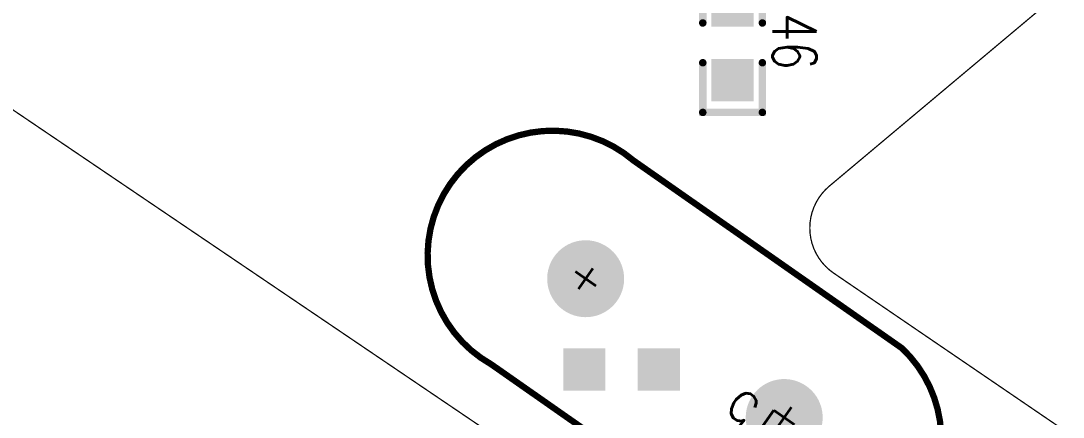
# Model space of a CAD drawing. Extents: x -79 to 36, y -58 to 47.
# Drawn here: x -0.1 to 20.88, y 11.01 to 18.99 of the extents above; entities that cross this region are included whole.
import ezdxf

# ---------------------------------------------------------------- set-up
doc = ezdxf.new("R2010")
doc.units = 0
doc.header["$MEASUREMENT"] = 0
doc.layers.get('0').update_dxf_attribs({"linetype": 'CONTINUOUS'})
for name, color, linetype in [('BOARD_OUTLINE_00', 254, 'CONTINUOUS'), ('DRIL_PLTE_THRU_01', 5, 'CONTINUOUS'), ('DRIL_SYMBOL', 254, 'CONTINUOUS'), ('PADS_INNER', 186, 'CONTINUOUS'), ('PADS_TOP', 186, 'CONTINUOUS'), ('PADS_XR_21', 176, 'CONTINUOUS'), ('PART_NAME_01', 254, 'CONTINUOUS'), ('PART_NAME_26', 2, 'CONTINUOUS'), ('PART_TOP_2DLINE_01', 254, 'CONTINUOUS'), ('PART_TOP_2DLINE_26', 2, 'CONTINUOUS')]:
    doc.layers.add(name, color=color, linetype=linetype)
doc.styles.add('W0$127', font='simplex', dxfattribs={"width": 0.75})

# ---------------------------------------------------------------- blocks, each defined once
blk = doc.blocks.new('BOARD_354')
at = {"layer": 'BOARD_OUTLINE_00', "const_width": 0.0254}
blk.add_lwpolyline([(0, 0, -0.345792), (0.091, -1.356), (-7.655, -12.712, -0.342864), (-8.94, -13.126), (-17.417, -10.04, 0.397948), (3.974, -53.9), (7.976, -41.585, -0.500217), (9.642, -41.016), (22.929, -50.08, -0.202089), (23.393, -50.797), (24.189, -55.314, 0.397948), (51.476, -14.856), (46.682, -15.877, -0.204816), (45.833, -15.71), (32.713, -6.76, -0.496948), (32.626, -5.009), (42.594, 3.355, 0.397948), (-6.086, 6.759)], format="xyb", close=True, dxfattribs=at)
blk = doc.blocks.new('PART_BODY_TOP_8')
at = {"layer": 'PART_TOP_2DLINE_01', "const_width": 0.0254}
blk.add_lwpolyline([(18, -8.5), (-18, -8.5)], dxfattribs=at)
blk = doc.blocks.new('SYM_TOP_8')
blk.add_blockref('PART_BODY_TOP_8', (0, 0))
blk = doc.blocks.new('PART_TOP_4')
blk.add_blockref('SYM_TOP_8', (0, 0))
blk = doc.blocks.new('DRIL_HOLE_0')
blk.add_lwpolyline([(0, 0, 1), (0, 0, 1)], format="xyb", close=True)
blk = doc.blocks.new('PAD_22')
at = {"const_width": 0.85}
blk.add_lwpolyline([(-0.425, 0), (0.425, 0)], dxfattribs=at)
blk = doc.blocks.new('PAD_3')
blk.add_lwpolyline([(0, 0, 1), (0, 0, 1)], format="xyb", close=True)
blk = doc.blocks.new('STK_BOT_7')
at = {"layer": 'DRIL_PLTE_THRU_01'}
blk.add_blockref('DRIL_HOLE_0', (0, 0), dxfattribs=at)
at = {"layer": 'PADS_INNER'}
blk.add_blockref('PAD_3', (0, 0), dxfattribs=at)
at = {"layer": 'PADS_TOP'}
blk.add_blockref('PAD_3', (0, 0), dxfattribs=at)
at = {"layer": 'PADS_XR_21'}
blk.add_blockref('PAD_22', (0, 0), dxfattribs=at)
blk = doc.blocks.new('SYM_BOT_25')
for p in [(-0.75, 0), (0.75, 0)]:
    blk.add_blockref('STK_BOT_7', p)
blk = doc.blocks.new('PART_BOT_55')
blk.add_blockref('SYM_BOT_25', (0, 0))
blk = doc.blocks.new('SMOOTH_0$127')
at = {"const_width": 0.0635}
blk.add_lwpolyline([(-0.03175, 0, 1), (0.03175, 0, 1)], format="xyb", close=True, dxfattribs=at)
blk = doc.blocks.new('PART_BODY_TOP_35')
at = {"layer": 'PART_TOP_2DLINE_26', "const_width": 0.127}
blk.add_lwpolyline([(-1.143, 2.5019), (5.4483, 2.5019, -1.1018798), (5.4483, -2.5019), (-1.143, -2.5019, -0.8631768)], format="xyb", close=True, dxfattribs=at)
at = {"layer": 'PART_TOP_2DLINE_26'}
for p in [(-1.143, 2.5019), (5.4483, 2.5019), (-1.143, -2.5019), (5.4483, -2.5019)]:
    blk.add_blockref('SMOOTH_0$127', p, dxfattribs=at)
blk = doc.blocks.new('DRIL_SYMBOL_0$7874')
at = {"layer": 'DRIL_SYMBOL', "const_width": 0.0508}
for points in [[(0, -0.254), (0, 0.254)], [(-0.254, 0), (0.254, 0)]]:
    blk.add_lwpolyline(points, dxfattribs=at)
blk = doc.blocks.new('DRIL_HOLE_0$7874')
at = {"const_width": 0.3937}
blk.add_lwpolyline([(-0.19685, 0, 1), (0.19685, 0, 1)], format="xyb", close=True, dxfattribs=at)
blk.add_blockref('DRIL_SYMBOL_0$7874', (0, 0))
blk = doc.blocks.new('PAD_30')
at = {"const_width": 0.6985}
blk.add_lwpolyline([(0, -0.34925, 1), (0, 0.34925, 1)], format="xyb", close=True, dxfattribs=at)
blk = doc.blocks.new('PAD_31')
at = {"const_width": 0.7747}
blk.add_lwpolyline([(0, -0.38735, 1), (0, 0.38735, 1)], format="xyb", close=True, dxfattribs=at)
blk = doc.blocks.new('STK_TOP_46')
at = {"layer": 'DRIL_PLTE_THRU_01'}
blk.add_blockref('DRIL_HOLE_0$7874', (0, 0), dxfattribs=at)
at = {"layer": 'PADS_INNER'}
blk.add_blockref('PAD_30', (0, 0), dxfattribs=at)
at = {"layer": 'PADS_TOP'}
blk.add_blockref('PAD_30', (0, 0), dxfattribs=at)
at = {"layer": 'PADS_XR_21'}
blk.add_blockref('PAD_31', (0, 0), dxfattribs=at)
blk = doc.blocks.new('SYM_TOP_35')
for name, p in [('PART_BODY_TOP_35', (0, 0)), ('STK_TOP_46', (0, 0)), ('STK_TOP_46', (4.8768, 0))]:
    blk.add_blockref(name, p)
blk = doc.blocks.new('PART_TOP_70')
blk.add_blockref('SYM_TOP_35', (0, 0))
at = {"layer": 'PART_NAME_26', "style": 'W0$127', "width": 0.75}
blk.add_text('Y5', height=0.889, dxfattribs=at).set_placement((0, 0))
blk = doc.blocks.new('SMOOTH_0$15011')
at = {"const_width": 0.0751}
blk.add_lwpolyline([(-0.038, 0, 1), (0.038, 0, 1)], format="xyb", close=True, dxfattribs=at)
blk = doc.blocks.new('PART_BODY_TOP_25')
at = {"layer": 'PART_TOP_2DLINE_01', "const_width": 0.15}
for points in [[(-0.4, 0.6), (-1.4, 0.6), (-1.4, -0.6), (-0.4, -0.6)], [(0.4, -0.6), (1.4, -0.6), (1.4, 0.6), (0.4, 0.6)]]:
    blk.add_lwpolyline(points, dxfattribs=at)
at = {"layer": 'PART_TOP_2DLINE_01'}
for p in [(-1.4, 0.6), (-0.4, 0.6), (0.4, 0.6), (1.4, 0.6), (-1.4, -0.6), (-0.4, -0.6), (0.4, -0.6), (1.4, -0.6)]:
    blk.add_blockref('SMOOTH_0$15011', p, dxfattribs=at)
blk = doc.blocks.new('PAD_23')
at = {"const_width": 0.8}
blk.add_lwpolyline([(-0.4, 0), (0.4, 0)], dxfattribs=at)
blk = doc.blocks.new('STK_TOP_7')
at = {"layer": 'DRIL_PLTE_THRU_01'}
blk.add_blockref('DRIL_HOLE_0', (0, 0), dxfattribs=at)
at = {"layer": 'PADS_INNER'}
blk.add_blockref('PAD_3', (0, 0), dxfattribs=at)
at = {"layer": 'PADS_TOP'}
blk.add_blockref('PAD_23', (0, 0), dxfattribs=at)
at = {"layer": 'PADS_XR_21'}
blk.add_blockref('PAD_22', (0, 0), dxfattribs=at)
blk = doc.blocks.new('SYM_TOP_25')
for name, p in [('PART_BODY_TOP_25', (0, 0)), ('STK_TOP_7', (-0.75, 0)), ('STK_TOP_7', (0.75, 0))]:
    blk.add_blockref(name, p)
blk = doc.blocks.new('PART_TOP_106')
blk.add_blockref('SYM_TOP_25', (0, 0))
at = {"layer": 'PART_NAME_01', "style": 'W0$127', "width": 0.75}
blk.add_text('R46', height=0.889, dxfattribs=at).set_placement((-1.2, 0.8))

msp = doc.modelspace()

# ---------------------------------------------------------------- block references
msp.add_blockref('BOARD_354', (-16.455, 20.666))
for name, p, rotation in [('PART_TOP_106', (14.224, 18.542), 270), ('PART_TOP_4', (8.73, 0.839), 145.898), ('PART_TOP_70', (15.263, 10.998), 145.035)]:
    msp.add_blockref(name, p, dxfattribs=dict(rotation=rotation))
at = {"xscale": -1, "rotation": 180}
msp.add_blockref('PART_BOT_55', (11.989, 11.963), dxfattribs=at)

doc.saveas('drawing.dxf')
